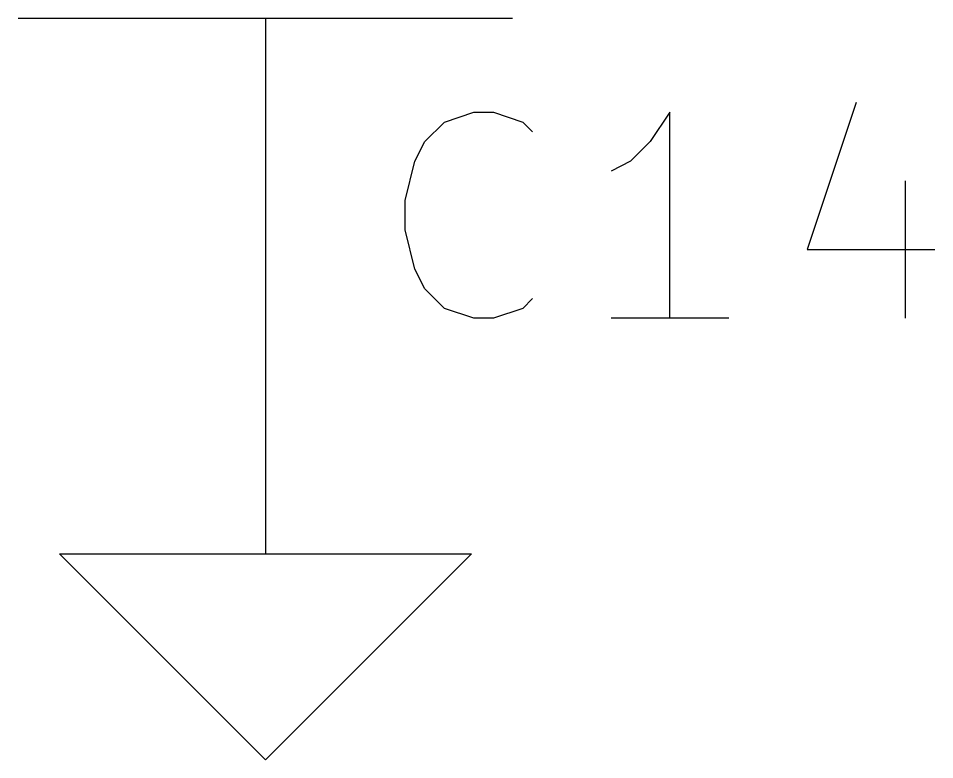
# Model space of a CAD drawing. Header units: inches. Extents: x 0.4 to 16.1, y -11.3 to -0.4.
# Drawn here: x 10.54 to 10.7625, y -9.6 to -9.42 of the extents above; entities that cross this region are included whole.
import ezdxf

# ---------------------------------------------------------------- set-up
doc = ezdxf.new("R2010")
doc.units = ezdxf.units.IN
doc.header["$MEASUREMENT"] = 0
doc.layers.add('GREENSIXTYFIVE', color=129, linetype='CONTINUOUS')
doc.layers.add('RED', color=14, linetype='CONTINUOUS')

msp = doc.modelspace()

# ---------------------------------------------------------------- linework, layer by layer
at = {"layer": 'GREENSIXTYFIVE', "linetype": 'CONTINUOUS'}
for p, q in [((10.74342, -9.44042), (10.73152, -9.47613)), ((10.74342, -9.44042), (10.73152, -9.47613)), ((10.64343, -9.44518), (10.65057, -9.4428)), ((10.64343, -9.44518), (10.65057, -9.4428)), ((10.65057, -9.4428), (10.65533, -9.4428)), ((10.65057, -9.4428), (10.65533, -9.4428)), ((10.65533, -9.4428), (10.66247, -9.44518)), ((10.65533, -9.4428), (10.66247, -9.44518)), ((10.69819, -9.4428), (10.69343, -9.44994)), ((10.69819, -9.4428), (10.69343, -9.44994)), ((10.69819, -9.4928), (10.69819, -9.4428)), ((10.69819, -9.4928), (10.69819, -9.4428)), ((10.63866, -9.44994), (10.64343, -9.44518)), ((10.63866, -9.44994), (10.64343, -9.44518)), ((10.66247, -9.44518), (10.66485, -9.44756)), ((10.66247, -9.44518), (10.66485, -9.44756)), ((10.63628, -9.4547), (10.63866, -9.44994)), ((10.63628, -9.4547), (10.63866, -9.44994)), ((10.69343, -9.44994), (10.68866, -9.4547)), ((10.69343, -9.44994), (10.68866, -9.4547)), ((10.6339, -9.46423), (10.63628, -9.4547)), ((10.6339, -9.46423), (10.63628, -9.4547)), ((10.68866, -9.4547), (10.6839, -9.45709)), ((10.68866, -9.4547), (10.6839, -9.45709)), ((10.75533, -9.45947), (10.75533, -9.4928)), ((10.75533, -9.45947), (10.75533, -9.4928)), ((10.6339, -9.47137), (10.6339, -9.46423)), ((10.6339, -9.47137), (10.6339, -9.46423)), ((10.63628, -9.48089), (10.6339, -9.47137)), ((10.63628, -9.48089), (10.6339, -9.47137)), ((10.73152, -9.47613), (10.76247, -9.47613)), ((10.73152, -9.47613), (10.76247, -9.47613)), ((10.63866, -9.48566), (10.63628, -9.48089)), ((10.63866, -9.48566), (10.63628, -9.48089)), ((10.64343, -9.49042), (10.63866, -9.48566)), ((10.64343, -9.49042), (10.63866, -9.48566)), ((10.66485, -9.48804), (10.66247, -9.49042)), ((10.66485, -9.48804), (10.66247, -9.49042)), ((10.65057, -9.4928), (10.64343, -9.49042)), ((10.65057, -9.4928), (10.64343, -9.49042)), ((10.66247, -9.49042), (10.65533, -9.4928)), ((10.66247, -9.49042), (10.65533, -9.4928)), ((10.65533, -9.4928), (10.65057, -9.4928)), ((10.65533, -9.4928), (10.65057, -9.4928)), ((10.71247, -9.4928), (10.6839, -9.4928)), ((10.71247, -9.4928), (10.6839, -9.4928))]:
    msp.add_line(p, q, dxfattribs=at)
at = {"layer": 'RED', "linetype": 'CONTINUOUS'}
for p, q in [((10.54, -9.42), (10.66, -9.42)), ((10.6, -9.42), (10.6, -9.5)), ((10.6, -9.42), (10.6, -9.5)), ((10.6, -9.5), (10.6, -9.55)), ((10.6, -9.6), (10.55, -9.55)), ((10.55, -9.55), (10.6, -9.55)), ((10.6, -9.55), (10.65, -9.55)), ((10.65, -9.55), (10.6, -9.6))]:
    msp.add_line(p, q, dxfattribs=at)

doc.saveas('drawing.dxf')
